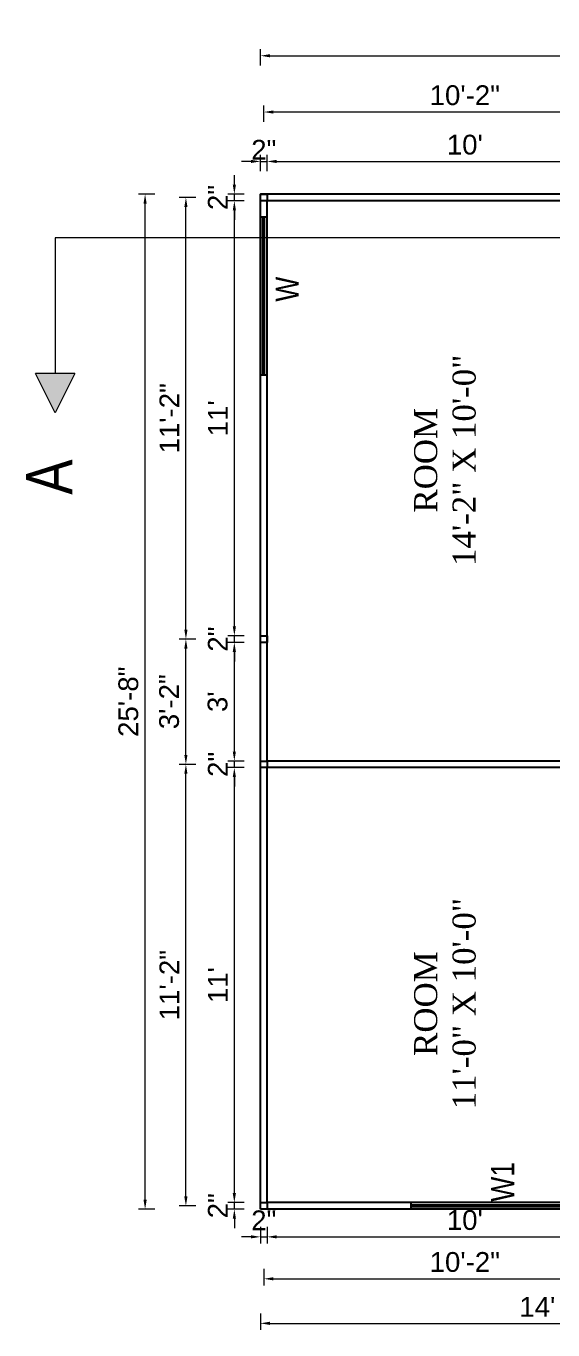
# Model space of a CAD drawing. Header units: inches. Extents: x 367408 to 389323, y -53247 to -41521.
# Drawn here: x 378650.6 to 378810.4, y -51469.4 to -51073.8 of the extents above; entities that cross this region are included whole.
import ezdxf

# ---------------------------------------------------------------- set-up
doc = ezdxf.new("R2010")
doc.units = ezdxf.units.IN
doc.header["$LTSCALE"] = 2
doc.header["$MEASUREMENT"] = 0
doc.header["$PDMODE"] = 34
doc.layers.get('0').update_dxf_attribs({"linetype": 'CONTINUOUS'})
doc.layers.get('DEFPOINTS').update_dxf_attribs({"color": 141, "linetype": 'CONTINUOUS'})
doc.layers.add('OUTLINE', color=1, linetype='CONTINUOUS', lineweight=25)
doc.layers.add('steps', color=253, linetype='CONTINUOUS', lineweight=20)
doc.styles.add('Lettring Text', font='arial.ttf')
doc.styles.get("Standard").update_dxf_attribs({"font": 'ARIALN.TTF'})
doc.dimstyles.new('Copy of Standard', dxfattribs={"dimtxt": 6, "dimasz": 2.875, "dimexe": 2, "dimexo": 4, "dimgap": 2, "dimtad": 1, "dimdec": 0, "dimrnd": 1, "dimzin": 0, "dimdsep": 46, "dimlunit": 4, "dimtxsty": 'Lettring Text', "dimcen": 0.1, "dimclrd": 7, "dimclre": 7, "dimclrt": 7, "dimazin": 0, "dimtfac": 0.645, "dimtdec": 0, "dimtmove": 1, "dimatfit": 0, "dimfxl": 3, "dimfxlon": 1, "dimtfillclr": 256, "dimtolj": 1, "dimtzin": 0, "dimlwd": -1, "dimlwe": -1, "dimarcsym": 2})

# ---------------------------------------------------------------- blocks, each defined once
blk = doc.blocks.new('*D1162')
at = {"layer": 'DEFPOINTS', "color": 0, "ltscale": 0.5, "transparency": 16777216}
for p in [(378713.77, -51430.83), (378721.7, -51430.83), (378721.7, -51432.83)]:
    blk.add_point(p, dxfattribs=at)
at = {"layer": 'steps', "color": 7, "ltscale": 0.5, "transparency": 16777216}
for p, q in [((378713.77, -51427.95), (378713.77, -51425.08)), ((378716.77, -51430.83), (378711.77, -51430.83)), ((378713.77, -51432.83), (378713.77, -51430.83)), ((378716.77, -51432.83), (378711.77, -51432.83)), ((378713.77, -51435.7), (378713.77, -51438.58))]:
    blk.add_line(p, q, dxfattribs=at)
for points in [[(378713.29, -51427.95), (378714.25, -51427.95), (378713.77, -51430.83)], [(378713.29, -51435.7), (378714.25, -51435.7), (378713.77, -51432.83)]]:
    blk.add_solid(points, dxfattribs=at)
at = {"layer": 'steps', "color": 7, "ltscale": 0.5, "transparency": 16777216, "insert": (378708.75, -51431.77), "char_height": 6, "attachment_point": 5, "rotation": 90, "style": 'Lettring Text'}
blk.add_mtext('\\A1;2"', dxfattribs=at)
blk = doc.blocks.new('*D1163')
at = {"layer": 'DEFPOINTS', "color": 0, "ltscale": 0.5, "transparency": 16777216}
for p in [(378713.77, -51298.83), (378721.7, -51298.83), (378721.7, -51430.83)]:
    blk.add_point(p, dxfattribs=at)
at = {"layer": 'steps', "color": 7, "ltscale": 0.5, "transparency": 16777216}
for p, q in [((378716.77, -51298.83), (378711.77, -51298.83)), ((378713.77, -51427.95), (378713.77, -51301.7)), ((378716.77, -51430.83), (378711.77, -51430.83))]:
    blk.add_line(p, q, dxfattribs=at)
for points in [[(378713.29, -51301.7), (378714.25, -51301.7), (378713.77, -51298.83)], [(378713.29, -51427.95), (378714.25, -51427.95), (378713.77, -51430.83)]]:
    blk.add_solid(points, dxfattribs=at)
at = {"layer": 'steps', "color": 7, "ltscale": 0.5, "transparency": 16777216, "insert": (378708.75, -51364.83), "char_height": 6, "attachment_point": 5, "rotation": 90, "style": 'Lettring Text'}
blk.add_mtext("\\A1;11'", dxfattribs=at)
blk = doc.blocks.new('*D1164')
at = {"layer": 'DEFPOINTS', "color": 0, "ltscale": 0.5, "transparency": 16777216}
for p in [(378713.77, -51296.83), (378721.7, -51296.83), (378721.7, -51298.83)]:
    blk.add_point(p, dxfattribs=at)
at = {"layer": 'steps', "color": 7, "ltscale": 0.5, "transparency": 16777216}
for p, q in [((378713.77, -51293.95), (378713.77, -51291.08)), ((378716.77, -51296.83), (378711.77, -51296.83)), ((378713.77, -51298.83), (378713.77, -51296.83)), ((378716.77, -51298.83), (378711.77, -51298.83)), ((378713.77, -51301.7), (378713.77, -51304.58))]:
    blk.add_line(p, q, dxfattribs=at)
for points in [[(378713.29, -51293.95), (378714.25, -51293.95), (378713.77, -51296.83)], [(378713.29, -51301.7), (378714.25, -51301.7), (378713.77, -51298.83)]]:
    blk.add_solid(points, dxfattribs=at)
at = {"layer": 'steps', "color": 7, "ltscale": 0.5, "transparency": 16777216, "insert": (378708.75, -51297.83), "char_height": 6, "attachment_point": 5, "rotation": 90, "style": 'Lettring Text'}
blk.add_mtext('\\A1;2"', dxfattribs=at)
blk = doc.blocks.new('*D1165')
at = {"layer": 'DEFPOINTS', "color": 0, "ltscale": 0.5, "transparency": 16777216}
for p in [(378713.77, -51260.83), (378721.7, -51260.83), (378721.7, -51296.83)]:
    blk.add_point(p, dxfattribs=at)
at = {"layer": 'steps', "color": 7, "ltscale": 0.5, "transparency": 16777216}
for p, q in [((378716.77, -51260.83), (378711.77, -51260.83)), ((378713.77, -51293.95), (378713.77, -51263.7)), ((378716.77, -51296.83), (378711.77, -51296.83))]:
    blk.add_line(p, q, dxfattribs=at)
for points in [[(378713.29, -51263.7), (378714.25, -51263.7), (378713.77, -51260.83)], [(378713.29, -51293.95), (378714.25, -51293.95), (378713.77, -51296.83)]]:
    blk.add_solid(points, dxfattribs=at)
at = {"layer": 'steps', "color": 7, "ltscale": 0.5, "transparency": 16777216, "insert": (378708.7, -51278.83), "char_height": 6, "attachment_point": 5, "rotation": 90, "style": 'Lettring Text'}
blk.add_mtext("\\A1;3'", dxfattribs=at)
blk = doc.blocks.new('*D1166')
at = {"layer": 'DEFPOINTS', "color": 0, "ltscale": 0.5, "transparency": 16777216}
for p in [(378713.77, -51258.83), (378721.7, -51258.83), (378721.7, -51260.83)]:
    blk.add_point(p, dxfattribs=at)
at = {"layer": 'steps', "color": 7, "ltscale": 0.5, "transparency": 16777216}
for p, q in [((378713.77, -51255.95), (378713.77, -51253.08)), ((378716.77, -51258.83), (378711.77, -51258.83)), ((378716.77, -51260.83), (378711.77, -51260.83)), ((378713.77, -51260.83), (378713.77, -51258.83)), ((378713.77, -51263.7), (378713.77, -51266.58))]:
    blk.add_line(p, q, dxfattribs=at)
for points in [[(378713.29, -51255.95), (378714.25, -51255.95), (378713.77, -51258.83)], [(378713.29, -51263.7), (378714.25, -51263.7), (378713.77, -51260.83)]]:
    blk.add_solid(points, dxfattribs=at)
at = {"layer": 'steps', "color": 7, "ltscale": 0.5, "transparency": 16777216, "insert": (378708.75, -51259.83), "char_height": 6, "attachment_point": 5, "rotation": 90, "style": 'Lettring Text'}
blk.add_mtext('\\A1;2"', dxfattribs=at)
blk = doc.blocks.new('*D1167')
at = {"layer": 'DEFPOINTS', "color": 0, "ltscale": 0.5, "transparency": 16777216}
for p in [(378713.77, -51126.83), (378721.7, -51126.83), (378721.7, -51258.83)]:
    blk.add_point(p, dxfattribs=at)
at = {"layer": 'steps', "color": 7, "ltscale": 0.5, "transparency": 16777216}
for p, q in [((378716.77, -51126.83), (378711.77, -51126.83)), ((378713.77, -51255.95), (378713.77, -51129.7)), ((378716.77, -51258.83), (378711.77, -51258.83))]:
    blk.add_line(p, q, dxfattribs=at)
for points in [[(378713.29, -51129.7), (378714.25, -51129.7), (378713.77, -51126.83)], [(378713.29, -51255.95), (378714.25, -51255.95), (378713.77, -51258.83)]]:
    blk.add_solid(points, dxfattribs=at)
at = {"layer": 'steps', "color": 7, "ltscale": 0.5, "transparency": 16777216, "insert": (378708.75, -51192.83), "char_height": 6, "attachment_point": 5, "rotation": 90, "style": 'Lettring Text'}
blk.add_mtext("\\A1;11'", dxfattribs=at)
blk = doc.blocks.new('*D1168')
at = {"layer": 'DEFPOINTS', "color": 0, "ltscale": 0.5, "transparency": 16777216}
for p in [(378713.77, -51124.83), (378721.7, -51124.83), (378721.7, -51126.83)]:
    blk.add_point(p, dxfattribs=at)
at = {"layer": 'steps', "color": 7, "ltscale": 0.5, "transparency": 16777216}
for p, q in [((378713.77, -51121.95), (378713.77, -51119.08)), ((378716.77, -51124.83), (378711.77, -51124.83)), ((378716.77, -51126.83), (378711.77, -51126.83)), ((378713.77, -51126.83), (378713.77, -51124.83)), ((378713.77, -51129.7), (378713.77, -51132.58))]:
    blk.add_line(p, q, dxfattribs=at)
for points in [[(378713.29, -51121.95), (378714.25, -51121.95), (378713.77, -51124.83)], [(378713.29, -51129.7), (378714.25, -51129.7), (378713.77, -51126.83)]]:
    blk.add_solid(points, dxfattribs=at)
at = {"layer": 'steps', "color": 7, "ltscale": 0.5, "transparency": 16777216, "insert": (378708.75, -51125.83), "char_height": 6, "attachment_point": 5, "rotation": 90, "style": 'Lettring Text'}
blk.add_mtext('\\A1;2"', dxfattribs=at)
blk = doc.blocks.new('*D1169')
at = {"layer": 'DEFPOINTS', "color": 0, "ltscale": 0.5, "transparency": 16777216}
for p in [(378699.07, -51297.83), (378722.7, -51297.83), (378722.7, -51431.83)]:
    blk.add_point(p, dxfattribs=at)
at = {"layer": 'steps', "color": 7, "ltscale": 0.5, "transparency": 16777216}
for p, q in [((378702.07, -51297.83), (378697.07, -51297.83)), ((378699.07, -51428.95), (378699.07, -51300.7)), ((378702.07, -51431.83), (378697.07, -51431.83))]:
    blk.add_line(p, q, dxfattribs=at)
for points in [[(378698.59, -51300.7), (378699.55, -51300.7), (378699.07, -51297.83)], [(378698.59, -51428.95), (378699.55, -51428.95), (378699.07, -51431.83)]]:
    blk.add_solid(points, dxfattribs=at)
at = {"layer": 'steps', "color": 7, "ltscale": 0.5, "transparency": 16777216, "insert": (378694.06, -51364.83), "char_height": 6, "attachment_point": 5, "rotation": 90, "style": 'Lettring Text'}
blk.add_mtext('\\A1;11\'-2"', dxfattribs=at)
blk = doc.blocks.new('*D1170')
at = {"layer": 'DEFPOINTS', "color": 0, "ltscale": 0.5, "transparency": 16777216}
for p in [(378699.07, -51259.83), (378722.7, -51259.83), (378722.7, -51297.83)]:
    blk.add_point(p, dxfattribs=at)
at = {"layer": 'steps', "color": 7, "ltscale": 0.5, "transparency": 16777216}
for p, q in [((378702.07, -51259.83), (378697.07, -51259.83)), ((378699.07, -51294.95), (378699.07, -51262.7)), ((378702.07, -51297.83), (378697.07, -51297.83))]:
    blk.add_line(p, q, dxfattribs=at)
for points in [[(378698.59, -51262.7), (378699.55, -51262.7), (378699.07, -51259.83)], [(378698.59, -51294.95), (378699.55, -51294.95), (378699.07, -51297.83)]]:
    blk.add_solid(points, dxfattribs=at)
at = {"layer": 'steps', "color": 7, "ltscale": 0.5, "transparency": 16777216, "insert": (378694, -51278.83), "char_height": 6, "attachment_point": 5, "rotation": 90, "style": 'Lettring Text'}
blk.add_mtext('\\A1;3\'-2"', dxfattribs=at)
blk = doc.blocks.new('*D1171')
at = {"layer": 'DEFPOINTS', "color": 0, "ltscale": 0.5, "transparency": 16777216}
for p in [(378699.07, -51125.83), (378722.7, -51125.83), (378722.7, -51259.83)]:
    blk.add_point(p, dxfattribs=at)
at = {"layer": 'steps', "color": 7, "ltscale": 0.5, "transparency": 16777216}
for p, q in [((378702.07, -51125.83), (378697.07, -51125.83)), ((378699.07, -51256.95), (378699.07, -51128.7)), ((378702.07, -51259.83), (378697.07, -51259.83))]:
    blk.add_line(p, q, dxfattribs=at)
for points in [[(378698.59, -51128.7), (378699.55, -51128.7), (378699.07, -51125.83)], [(378698.59, -51256.95), (378699.55, -51256.95), (378699.07, -51259.83)]]:
    blk.add_solid(points, dxfattribs=at)
at = {"layer": 'steps', "color": 7, "ltscale": 0.5, "transparency": 16777216, "insert": (378694.06, -51192.83), "char_height": 6, "attachment_point": 5, "rotation": 90, "style": 'Lettring Text'}
blk.add_mtext('\\A1;11\'-2"', dxfattribs=at)
blk = doc.blocks.new('*D1172')
at = {"layer": 'DEFPOINTS', "color": 0, "ltscale": 0.5, "transparency": 16777216}
for p in [(378686.69, -51124.83), (378721.7, -51124.83), (378721.7, -51432.83)]:
    blk.add_point(p, dxfattribs=at)
at = {"layer": 'steps', "color": 7, "ltscale": 0.5, "transparency": 16777216}
for p, q in [((378689.69, -51124.83), (378684.69, -51124.83)), ((378686.69, -51429.95), (378686.69, -51127.7)), ((378689.69, -51432.83), (378684.69, -51432.83))]:
    blk.add_line(p, q, dxfattribs=at)
for points in [[(378686.21, -51127.7), (378687.17, -51127.7), (378686.69, -51124.83)], [(378686.21, -51429.95), (378687.17, -51429.95), (378686.69, -51432.83)]]:
    blk.add_solid(points, dxfattribs=at)
at = {"layer": 'steps', "color": 7, "ltscale": 0.5, "transparency": 16777216, "insert": (378681.63, -51278.83), "char_height": 6, "attachment_point": 5, "rotation": 90, "style": 'Lettring Text'}
blk.add_mtext('\\A1;25\'-8"', dxfattribs=at)
blk = doc.blocks.new('*D1189')
at = {"layer": 'DEFPOINTS', "color": 0, "ltscale": 0.5, "transparency": 16777216}
for p in [(378721.7, -51432.83), (378723.7, -51432.83), (378723.7, -51441.21)]:
    blk.add_point(p, dxfattribs=at)
at = {"layer": 'steps', "color": 7, "ltscale": 0.5, "transparency": 16777216}
for p, q in [((378721.7, -51438.21), (378721.7, -51443.21)), ((378723.7, -51438.21), (378723.7, -51443.21)), ((378718.82, -51441.21), (378715.95, -51441.21)), ((378721.7, -51441.21), (378723.7, -51441.21)), ((378726.57, -51441.21), (378729.45, -51441.21))]:
    blk.add_line(p, q, dxfattribs=at)
for points in [[(378718.82, -51440.73), (378718.82, -51441.68), (378721.7, -51441.21)], [(378726.57, -51440.73), (378726.57, -51441.68), (378723.7, -51441.21)]]:
    blk.add_solid(points, dxfattribs=at)
at = {"layer": 'steps', "color": 7, "ltscale": 0.5, "transparency": 16777216, "insert": (378722.7, -51436.19), "char_height": 6, "attachment_point": 5, "style": 'Lettring Text'}
blk.add_mtext('\\A1;2"', dxfattribs=at)
blk = doc.blocks.new('*D1190')
at = {"layer": 'DEFPOINTS', "color": 0, "ltscale": 0.5, "transparency": 16777216}
for p in [(378723.7, -51432.83), (378843.7, -51432.83), (378843.7, -51441.21)]:
    blk.add_point(p, dxfattribs=at)
at = {"layer": 'steps', "color": 7, "ltscale": 0.5, "transparency": 16777216}
for p, q in [((378723.7, -51438.21), (378723.7, -51443.21)), ((378843.7, -51438.21), (378843.7, -51443.21)), ((378726.57, -51441.21), (378840.82, -51441.21))]:
    blk.add_line(p, q, dxfattribs=at)
for points in [[(378726.57, -51440.73), (378726.57, -51441.68), (378723.7, -51441.21)], [(378840.82, -51440.73), (378840.82, -51441.68), (378843.7, -51441.21)]]:
    blk.add_solid(points, dxfattribs=at)
at = {"layer": 'steps', "color": 7, "ltscale": 0.5, "transparency": 16777216, "insert": (378783.7, -51436.14), "char_height": 6, "attachment_point": 5, "style": 'Lettring Text'}
blk.add_mtext("\\A1;10'", dxfattribs=at)
blk = doc.blocks.new('*D1196')
at = {"layer": 'DEFPOINTS', "color": 0, "ltscale": 0.5, "transparency": 16777216}
for p in [(378722.7, -51431.83), (378844.7, -51431.83), (378844.7, -51453.94)]:
    blk.add_point(p, dxfattribs=at)
at = {"layer": 'steps', "color": 7, "ltscale": 0.5, "transparency": 16777216}
for p, q in [((378722.7, -51450.94), (378722.7, -51455.94)), ((378844.7, -51450.94), (378844.7, -51455.94)), ((378725.57, -51453.94), (378841.82, -51453.94))]:
    blk.add_line(p, q, dxfattribs=at)
for points in [[(378725.57, -51453.46), (378725.57, -51454.42), (378722.7, -51453.94)], [(378841.82, -51453.46), (378841.82, -51454.42), (378844.7, -51453.94)]]:
    blk.add_solid(points, dxfattribs=at)
at = {"layer": 'steps', "color": 7, "ltscale": 0.5, "transparency": 16777216, "insert": (378783.7, -51448.87), "char_height": 6, "attachment_point": 5, "style": 'Lettring Text'}
blk.add_mtext('\\A1;10\'-2"', dxfattribs=at)
blk = doc.blocks.new('*D1199')
at = {"layer": 'DEFPOINTS', "color": 0, "ltscale": 0.5, "transparency": 16777216}
for p in [(378721.7, -51432.83), (378889.7, -51432.83), (378889.7, -51467.45)]:
    blk.add_point(p, dxfattribs=at)
at = {"layer": 'steps', "color": 7, "ltscale": 0.5, "transparency": 16777216}
for p, q in [((378721.7, -51464.45), (378721.7, -51469.45)), ((378724.57, -51467.45), (378886.82, -51467.45)), ((378889.7, -51464.45), (378889.7, -51469.45))]:
    blk.add_line(p, q, dxfattribs=at)
for points in [[(378724.57, -51466.97), (378724.57, -51467.93), (378721.7, -51467.45)], [(378886.82, -51466.97), (378886.82, -51467.93), (378889.7, -51467.45)]]:
    blk.add_solid(points, dxfattribs=at)
at = {"layer": 'steps', "color": 7, "ltscale": 0.5, "transparency": 16777216, "insert": (378805.7, -51462.44), "char_height": 6, "attachment_point": 5, "style": 'Lettring Text'}
blk.add_mtext("\\A1;14'", dxfattribs=at)
blk = doc.blocks.new('*D1201')
at = {"layer": 'DEFPOINTS', "color": 0, "ltscale": 0.5, "transparency": 16777216}
for p in [(378723.7, -51114.89), (378721.7, -51124.83), (378723.7, -51124.83)]:
    blk.add_point(p, dxfattribs=at)
at = {"layer": 'steps', "color": 7, "ltscale": 0.5, "transparency": 16777216}
for p, q in [((378718.82, -51114.89), (378715.95, -51114.89)), ((378721.7, -51117.89), (378721.7, -51112.89)), ((378721.7, -51114.89), (378723.7, -51114.89)), ((378723.7, -51117.89), (378723.7, -51112.89)), ((378726.57, -51114.89), (378729.45, -51114.89))]:
    blk.add_line(p, q, dxfattribs=at)
for points in [[(378718.82, -51114.41), (378718.82, -51115.37), (378721.7, -51114.89)], [(378726.57, -51114.41), (378726.57, -51115.37), (378723.7, -51114.89)]]:
    blk.add_solid(points, dxfattribs=at)
at = {"layer": 'steps', "color": 7, "ltscale": 0.5, "transparency": 16777216, "insert": (378722.7, -51111.34), "char_height": 6, "attachment_point": 5, "style": 'Lettring Text'}
blk.add_mtext('\\A1;2"', dxfattribs=at)
blk = doc.blocks.new('*D1202')
at = {"layer": 'DEFPOINTS', "color": 0, "ltscale": 0.5, "transparency": 16777216}
for p in [(378843.7, -51114.89), (378723.7, -51124.83), (378843.7, -51124.83)]:
    blk.add_point(p, dxfattribs=at)
at = {"layer": 'steps', "color": 7, "ltscale": 0.5, "transparency": 16777216}
for p, q in [((378723.7, -51117.89), (378723.7, -51112.89)), ((378726.57, -51114.89), (378840.82, -51114.89)), ((378843.7, -51117.89), (378843.7, -51112.89))]:
    blk.add_line(p, q, dxfattribs=at)
for points in [[(378726.57, -51114.41), (378726.57, -51115.37), (378723.7, -51114.89)], [(378840.82, -51114.41), (378840.82, -51115.37), (378843.7, -51114.89)]]:
    blk.add_solid(points, dxfattribs=at)
at = {"layer": 'steps', "color": 7, "ltscale": 0.5, "transparency": 16777216, "insert": (378783.7, -51109.83), "char_height": 6, "attachment_point": 5, "style": 'Lettring Text'}
blk.add_mtext("\\A1;10'", dxfattribs=at)
blk = doc.blocks.new('*D1207')
at = {"layer": 'DEFPOINTS', "color": 0, "ltscale": 0.5, "transparency": 16777216}
for p in [(378722.7, -51099.9), (378722.7, -51125.83), (378844.7, -51125.83)]:
    blk.add_point(p, dxfattribs=at)
at = {"layer": 'steps', "color": 7, "ltscale": 0.5, "transparency": 16777216}
for p, q in [((378722.7, -51102.9), (378722.7, -51097.9)), ((378844.7, -51102.9), (378844.7, -51097.9)), ((378841.82, -51099.9), (378725.57, -51099.9))]:
    blk.add_line(p, q, dxfattribs=at)
for points in [[(378725.57, -51099.42), (378725.57, -51100.37), (378722.7, -51099.9)], [(378841.82, -51099.42), (378841.82, -51100.37), (378844.7, -51099.9)]]:
    blk.add_solid(points, dxfattribs=at)
at = {"layer": 'steps', "color": 7, "ltscale": 0.5, "transparency": 16777216, "insert": (378783.7, -51094.83), "char_height": 6, "attachment_point": 5, "style": 'Lettring Text'}
blk.add_mtext('\\A1;10\'-2"', dxfattribs=at)
blk = doc.blocks.new('*D1208')
at = {"layer": 'DEFPOINTS', "color": 0, "ltscale": 0.5, "transparency": 16777216}
for p in [(378968.04, -51082.82), (378721.7, -51124.83), (378968.04, -51124.83)]:
    blk.add_point(p, dxfattribs=at)
at = {"layer": 'steps', "color": 7, "ltscale": 0.5, "transparency": 16777216}
for p, q in [((378721.7, -51085.82), (378721.7, -51080.82)), ((378724.57, -51082.82), (378965.16, -51082.82)), ((378968.04, -51085.82), (378968.04, -51080.82))]:
    blk.add_line(p, q, dxfattribs=at)
for points in [[(378724.57, -51082.34), (378724.57, -51083.3), (378721.7, -51082.82)], [(378965.16, -51082.34), (378965.16, -51083.3), (378968.04, -51082.82)]]:
    blk.add_solid(points, dxfattribs=at)
at = {"layer": 'steps', "color": 7, "ltscale": 0.5, "transparency": 16777216, "insert": (378844.87, -51077.76), "char_height": 6, "attachment_point": 5, "style": 'Lettring Text'}
blk.add_mtext('\\A1;20\'-6"', dxfattribs=at)

msp = doc.modelspace()

# ---------------------------------------------------------------- hatches: boundary and pattern name
at = {"linetype": 'ByBlock', "lineweight": 5}
msp.add_hatch(color=7, dxfattribs=at).paths.add_polyline_path([(378659.39, -51191.21), (378665.39, -51179.21), (378653.39, -51179.21)])

# ---------------------------------------------------------------- linework, layer by layer
at = {"color": 7, "linetype": 'ByBlock', "lineweight": 5}
for p, q in [((379030.13, -51138.04), (378659.39, -51138.04)), ((378659.39, -51138.04), (378659.39, -51179.21)), ((378665.39, -51179.21), (378653.39, -51179.21)), ((378659.39, -51191.21), (378653.39, -51179.21)), ((378665.39, -51179.21), (378659.39, -51191.21))]:
    msp.add_line(p, q, dxfattribs=at)
at = {"layer": 'OUTLINE'}
for p, q in [((378968.04, -51124.83), (378721.7, -51124.83)), ((378721.7, -51432.83), (378721.7, -51124.83)), ((378843.7, -51126.83), (378723.7, -51126.83)), ((378723.7, -51296.83), (378723.7, -51126.83)), ((378721.7, -51131.68), (378723.7, -51131.68)), ((378722.45, -51179.68), (378722.45, -51131.68)), ((378722.95, -51179.68), (378722.95, -51131.68)), ((378721.7, -51179.68), (378723.7, -51179.68)), ((378843.7, -51296.83), (378723.7, -51296.83)), ((378843.7, -51298.83), (378723.7, -51298.83)), ((378723.7, -51430.83), (378723.7, -51298.83)), ((378843.7, -51430.83), (378723.7, -51430.83)), ((378767.39, -51432.83), (378767.39, -51430.83)), ((378827.39, -51431.58), (378767.39, -51431.58)), ((378845.7, -51432.83), (378721.7, -51432.83)), ((378827.39, -51432.08), (378767.39, -51432.08))]:
    msp.add_line(p, q, dxfattribs=at)
for points in [[(378721.7, -51126.83), (378721.7, -51124.83), (378723.7, -51124.83), (378723.7, -51126.83)], [(378721.7, -51260.83), (378721.7, -51258.83), (378723.7, -51258.83), (378723.7, -51260.83)], [(378721.7, -51298.83), (378721.7, -51296.83), (378723.7, -51296.83), (378723.7, -51298.83)], [(378721.7, -51432.83), (378721.7, -51430.83), (378723.7, -51430.83), (378723.7, -51432.83)]]:
    msp.add_lwpolyline(points, close=True, dxfattribs=at)

# ---------------------------------------------------------------- texts
at = {"color": 7, "linetype": 'ByBlock', "lineweight": 5, "insert": (378664.58, -51205.31), "char_height": 14, "width": 26.5803, "attachment_point": 9, "rotation": 90}
msp.add_mtext('A', dxfattribs=at)
at = {"layer": 'steps', "color": 7, "ltscale": 0.3, "char_height": 7, "attachment_point": 8, "rotation": 90}
for s, insert in [('W', (378733.28, -51153.66)), ('W1', (378798.68, -51424.51))]:
    msp.add_mtext_dynamic_manual_height_columns(s, width=18.6213, gutter_width=40, heights=[0], dxfattribs=dict(at, insert=insert))
at = {"layer": 'steps', "color": 7, "ltscale": 0.3, "char_height": 7, "attachment_point": 2, "rotation": 90}
for s, insert, width in [('{\\fTimes New Roman|b0|i0|c0|p18;ROOM \\P14\'-2" X 10\'-0"}', (378768.31, -51205.57), 76.0408), ('{\\fTimes New Roman|b0|i0|c0|p18;ROOM \\P11\'-0" X 10\'-0"}', (378768.31, -51370.43), 72.2596)]:
    msp.add_mtext(s, dxfattribs=dict(at, insert=insert, width=width))

# ---------------------------------------------------------------- dimensions: what is measured, and where the dimension line sits
at = {"layer": 'steps', "ltscale": 0.5}
for base, p1, p2, angle, picture, middle in [((378968.04, -51082.82), (378721.7, -51124.83), (378968.04, -51124.83), 180, '*D1208', (378844.87, -51077.76)), ((378722.7, -51099.9), (378844.7, -51125.83), (378722.7, -51125.83), 180, '*D1207', (378783.7, -51094.83)), ((378843.7, -51114.89), (378723.7, -51124.83), (378843.7, -51124.83), 180, '*D1202', (378783.7, -51109.83)), ((378686.69, -51124.83), (378721.7, -51432.83), (378721.7, -51124.83), 90, '*D1172', (378681.63, -51278.83)), ((378699.07, -51125.83), (378722.7, -51259.83), (378722.7, -51125.83), 90, '*D1171', (378694.06, -51192.83)), ((378713.77, -51126.83), (378721.7, -51258.83), (378721.7, -51126.83), 90, '*D1167', (378708.75, -51192.83)), ((378699.07, -51259.83), (378722.7, -51297.83), (378722.7, -51259.83), 90, '*D1170', (378694, -51278.83)), ((378713.77, -51260.83), (378721.7, -51296.83), (378721.7, -51260.83), 90, '*D1165', (378708.7, -51278.83)), ((378699.07, -51297.83), (378722.7, -51431.83), (378722.7, -51297.83), 90, '*D1169', (378694.06, -51364.83)), ((378713.77, -51298.83), (378721.7, -51430.83), (378721.7, -51298.83), 90, '*D1163', (378708.75, -51364.83)), ((378844.7, -51453.94), (378722.7, -51431.83), (378844.7, -51431.83), 180, '*D1196', (378783.7, -51448.87)), ((378889.7, -51467.45), (378721.7, -51432.83), (378889.7, -51432.83), 180, '*D1199', (378805.7, -51462.44)), ((378843.7, -51441.21), (378723.7, -51432.83), (378843.7, -51432.83), 180, '*D1190', (378783.7, -51436.14))]:
    dim = msp.add_linear_dim(base=base, p1=p1, p2=p2, angle=angle, dimstyle='Copy of Standard', dxfattribs=at)
    dim.commit()
    dim.dimension.update_dxf_attribs({"geometry": picture, "text_midpoint": middle})
for base, p1, p2, angle, picture, middle in [((378723.7, -51114.89), (378721.7, -51124.83), (378723.7, -51124.83), 180, '*D1201', (378722.7, -51116.36)), ((378713.77, -51124.83), (378721.7, -51126.83), (378721.7, -51124.83), 90, '*D1168', (378713.77, -51125.83)), ((378713.77, -51258.83), (378721.7, -51260.83), (378721.7, -51258.83), 90, '*D1166', (378713.77, -51259.83)), ((378713.77, -51296.83), (378721.7, -51298.83), (378721.7, -51296.83), 90, '*D1164', (378713.77, -51297.83)), ((378713.77, -51430.83), (378721.7, -51432.83), (378721.7, -51430.83), 90, '*D1162', (378713.77, -51431.77)), ((378723.7, -51441.21), (378721.7, -51432.83), (378723.7, -51432.83), 180, '*D1189', (378722.7, -51441.21))]:
    dim = msp.add_linear_dim(base=base, p1=p1, p2=p2, angle=angle, dimstyle='Copy of Standard', dxfattribs=at)
    dim.commit()
    dim.dimension.update_dxf_attribs({"geometry": picture, "text_midpoint": middle, "dimtype": 160})

doc.saveas('drawing.dxf')
